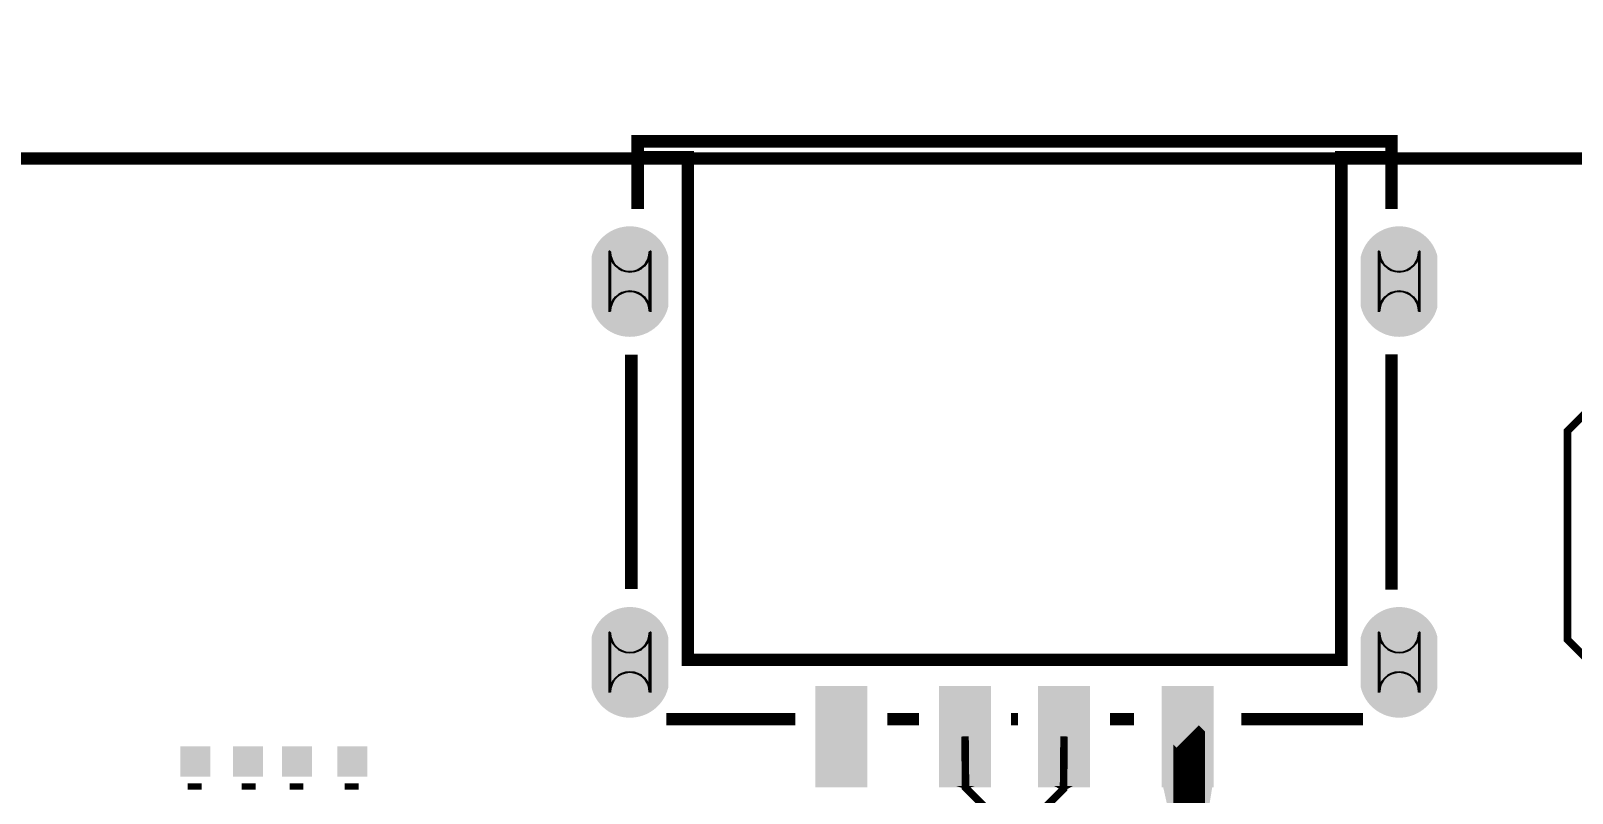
# Model space of a CAD drawing. Extents: x 295 to 3725, y 67 to 3582.
# Drawn here: x 909 to 2136, y 2975 to 3582 of the extents above; entities that cross this region are included whole.
import ezdxf

# ---------------------------------------------------------------- set-up
doc = ezdxf.new("R2010")
doc.units = 9
for name, color, linetype, true_color in [('BoardOutLine', 7, 'Continuous', 0xff00ff), ('BottomSolderMaskLayer', 7, 'Continuous', 0xaa00ff), ('Multi-Layer', 7, 'Continuous', 0xc0c0c0), ('TopLayer', 7, 'Continuous', 0xff0000), ('TopPasteMaskLayer', 7, 'Continuous', 0x808080), ('TopSilkLayer', 7, 'Continuous', 0xffcc00), ('TopSolderMaskLayer', 7, 'Continuous', 0x800080)]:
    doc.layers.add(name, color=color, linetype=linetype, true_color=true_color)

msp = doc.modelspace()

# ---------------------------------------------------------------- hatches: boundary and pattern name
at = {"layer": 'BottomSolderMaskLayer'}
for points in [[(1416.4, 3362, -0.785398), (1355.4, 3362), (1355.4, 3402.1, -0.785398), (1416.4, 3402.1)], [(2028.6, 3362, -0.785398), (1967.6, 3362), (1967.6, 3402.1, -0.785398), (2028.6, 3402.1)], [(1416.4, 3058.8, -0.785398), (1355.4, 3058.8), (1355.4, 3099, -0.785398), (1416.4, 3099)], [(2028.6, 3058.8, -0.785398), (1967.6, 3058.8), (1967.6, 3099, -0.785398), (2028.6, 3099)]]:
    msp.add_hatch(color=256, dxfattribs=at).paths.add_polyline_path(points)
at = {"layer": 'Multi-Layer'}
for points in [[(1415.4, 3362.4, -0.785398), (1356.4, 3362.4), (1356.4, 3401.7, -0.785398), (1415.4, 3401.7)], [(2027.6, 3362.4, -0.785398), (1968.6, 3362.4), (1968.6, 3401.7, -0.785398), (2027.6, 3401.7)], [(1415.4, 3059.2, -0.785398), (1356.4, 3059.2), (1356.4, 3098.6, -0.785398), (1415.4, 3098.6)], [(2027.6, 3059.2, -0.785398), (1968.6, 3059.2), (1968.6, 3098.6, -0.785398), (2027.6, 3098.6)]]:
    msp.add_hatch(color=256, dxfattribs=at).paths.add_polyline_path(points)
at = {"layer": 'TopLayer'}
for points in [[(1573.9, 2980.5), (1534.5, 2980.5), (1534.5, 3059.2), (1573.9, 3059.2)], [(1672.3, 2980.5), (1632.9, 2980.5), (1632.9, 3059.2), (1672.3, 3059.2)], [(1751.1, 2980.5), (1711.7, 2980.5), (1711.7, 3059.2), (1751.1, 3059.2)], [(1849.5, 2980.5), (1810.1, 2980.5), (1810.1, 3059.2), (1849.5, 3059.2)], [(1029, 2989), (1029, 3011), (1051, 3011), (1051, 2989)], [(1093, 3011), (1093, 2989), (1071, 2989), (1071, 3011)], [(1110, 2989), (1110, 3011), (1132, 3011), (1132, 2989)], [(1154, 2989), (1154, 3011), (1176, 3011), (1176, 2989)], [(1660.5, 2980.5), (1645.5, 2980.5), (1650, 2979), (1656, 2979)], [(1738.5, 2980.5), (1723.5, 2980.5), (1728, 2978), (1734, 2978)], [(1849.5, 2980.5), (1810.1, 2980.5), (1818.5, 2943), (1843.5, 2943)]]:
    msp.add_hatch(color=256, dxfattribs=at).paths.add_polyline_path(points)
at = {"layer": 'TopPasteMaskLayer'}
for points in [[(1573.9, 2980.5), (1534.5, 2980.5), (1534.5, 3059.2), (1573.9, 3059.2)], [(1672.3, 2980.5), (1632.9, 2980.5), (1632.9, 3059.2), (1672.3, 3059.2)], [(1751.1, 2980.5), (1711.7, 2980.5), (1711.7, 3059.2), (1751.1, 3059.2)], [(1849.5, 2980.5), (1810.1, 2980.5), (1810.1, 3059.2), (1849.5, 3059.2)], [(1029, 2989), (1029, 3011), (1051, 3011), (1051, 2989)], [(1093, 3011), (1093, 2989), (1071, 2989), (1071, 3011)], [(1110, 2989), (1110, 3011), (1132, 3011), (1132, 2989)], [(1154, 2989), (1154, 3011), (1176, 3011), (1176, 2989)]]:
    msp.add_hatch(color=256, dxfattribs=at).paths.add_polyline_path(points)
at = {"layer": 'TopSolderMaskLayer'}
for points in [[(1416.4, 3362, -0.785398), (1355.4, 3362), (1355.4, 3402.1, -0.785398), (1416.4, 3402.1)], [(2028.6, 3362, -0.785398), (1967.6, 3362), (1967.6, 3402.1, -0.785398), (2028.6, 3402.1)], [(1416.4, 3058.8, -0.785398), (1355.4, 3058.8), (1355.4, 3099, -0.785398), (1416.4, 3099)], [(2028.6, 3058.8, -0.785398), (1967.6, 3058.8), (1967.6, 3099, -0.785398), (2028.6, 3099)], [(1574.9, 2979.5), (1533.5, 2979.5), (1533.5, 3060.2), (1574.9, 3060.2)], [(1673.3, 2979.5), (1632, 2979.5), (1632, 3060.2), (1673.3, 3060.2)], [(1752, 2979.5), (1710.7, 2979.5), (1710.7, 3060.2), (1752, 3060.2)], [(1850.5, 2979.5), (1809.1, 2979.5), (1809.1, 3060.2), (1850.5, 3060.2)], [(1028, 2988), (1028, 3012), (1052, 3012), (1052, 2988)], [(1094, 3012), (1094, 2988), (1070, 2988), (1070, 3012)], [(1109, 2988), (1109, 3012), (1133, 3012), (1133, 2988)], [(1153, 2988), (1153, 3012), (1177, 3012), (1177, 2988)]]:
    msp.add_hatch(color=256, dxfattribs=at).paths.add_polyline_path(points)

# ---------------------------------------------------------------- linework, layer by layer
at = {"layer": 'BoardOutLine', "const_width": 10}
msp.add_lwpolyline([(400, 3480), (400, 2275), (990, 2275), (990, 1415), (400, 1415), (400, 215), (400, 210), (3670, 210), (3670, 3480), (400, 3480)], close=True, dxfattribs=at)
msp.add_lwpolyline([(1992, 3480.9), (1952, 3480.9), (1952, 3080.9), (1432, 3080.9), (1432, 3480.9), (1392, 3480.9)], dxfattribs=at)
at = {"layer": 'BottomSolderMaskLayer'}
for points in [[(1369.6, 3358), (1369.6, 3406.2)], [(1402.2, 3358), (1402.2, 3406.2)], [(1981.8, 3358), (1981.8, 3406.2)], [(2014.4, 3358), (2014.4, 3406.2)], [(1369.6, 3054.8), (1369.6, 3103)], [(1402.2, 3054.8), (1402.2, 3103)], [(1981.8, 3054.8), (1981.8, 3103)], [(2014.4, 3054.8), (2014.4, 3103)]]:
    msp.add_lwpolyline(points, close=True, dxfattribs=at)
for centre, start, end in [((1385.9, 3406.2), 180, 360), ((1998.1, 3406.2), 180, 360), ((1385.9, 3358), 360, 180), ((1998.1, 3358), 360, 180), ((1385.9, 3103), 180, 360), ((1998.1, 3103), 180, 360), ((1385.9, 3054.8), 360, 180), ((1998.1, 3054.8), 360, 180)]:
    msp.add_arc(centre, 16.3, start, end, dxfattribs=at)
at = {"layer": 'Multi-Layer'}
for points in [[(1370.2, 3358.4), (1370.2, 3405.7)], [(1401.6, 3358.4), (1401.6, 3405.7)], [(1982.4, 3358.4), (1982.4, 3405.7)], [(2013.9, 3358.4), (2013.9, 3405.7)], [(1370.2, 3055.3), (1370.2, 3102.5)], [(1401.6, 3055.3), (1401.6, 3102.5)], [(1982.4, 3055.3), (1982.4, 3102.5)], [(2013.9, 3055.3), (2013.9, 3102.5)]]:
    msp.add_lwpolyline(points, close=True, dxfattribs=at)
for centre, start, end in [((1385.9, 3405.7), 180, 360), ((1998.1, 3405.7), 180, 360), ((1385.9, 3358.4), 360, 180), ((1998.1, 3358.4), 360, 180), ((1385.9, 3102.5), 180, 360), ((1998.1, 3102.5), 180, 360), ((1385.9, 3055.3), 360, 180), ((1998.1, 3055.3), 360, 180)]:
    msp.add_arc(centre, 15.7, start, end, dxfattribs=at)
at = {"layer": 'TopLayer'}
for points, const_width in [([(2219.9, 2153.4), (2219.9, 2239.1), (2208, 2251), (2208, 2406), (2251, 2449), (2251, 2978), (2132, 3097), (2132, 3263), (2186, 3317), (2186, 3404.9)], 6), ([(1829.8, 3019.9), (1831, 3018.7), (1831, 2917.6)], 25), ([(1652.6, 3019.9), (1653, 2979), (1685, 2947), (1685, 2868), (1822, 2731), (2045, 2731), (2054, 2722)], 6), ([(1731.4, 3019.9), (1731, 2978), (1699, 2946), (1699, 2874), (1828, 2745), (2046, 2745), (2054, 2753)], 6)]:
    msp.add_lwpolyline(points, dxfattribs=dict(at, const_width=const_width))
at = {"layer": 'TopSilkLayer'}
for points, const_width in [([(1992, 3439.9), (1992, 3493.7), (1392, 3493.7), (1392, 3439.9)], 10), ([(1387, 3137.2), (1387, 3323.8)], 10), ([(1992, 3136.7), (1992, 3324.2)], 10), ([(1517.6, 3033.7), (1414.8, 3033.7)], 10), ([(1616, 3033.7), (1590.9, 3033.7)], 10), ([(1694.7, 3033.7), (1689.3, 3033.7)], 10), ([(1787.2, 3033.7), (1768, 3033.7)], 10), ([(1969.2, 3033.7), (1872.4, 3033.7)], 10), ([(1034, 2980), (1045, 2980)], 5), ([(1088, 2980), (1077, 2980)], 5), ([(1115, 2980), (1126, 2980)], 5), ([(1159, 2980), (1170, 2980)], 5)]:
    msp.add_lwpolyline(points, dxfattribs=dict(at, const_width=const_width))
at = {"layer": 'TopSolderMaskLayer'}
for points in [[(1369.6, 3358), (1369.6, 3406.2)], [(1402.2, 3358), (1402.2, 3406.2)], [(1981.8, 3358), (1981.8, 3406.2)], [(2014.4, 3358), (2014.4, 3406.2)], [(1369.6, 3054.8), (1369.6, 3103)], [(1402.2, 3054.8), (1402.2, 3103)], [(1981.8, 3054.8), (1981.8, 3103)], [(2014.4, 3054.8), (2014.4, 3103)]]:
    msp.add_lwpolyline(points, close=True, dxfattribs=at)
for centre, start, end in [((1385.9, 3406.2), 180, 360), ((1998.1, 3406.2), 180, 360), ((1385.9, 3358), 360, 180), ((1998.1, 3358), 360, 180), ((1385.9, 3103), 180, 360), ((1998.1, 3103), 180, 360), ((1385.9, 3054.8), 360, 180), ((1998.1, 3054.8), 360, 180)]:
    msp.add_arc(centre, 16.3, start, end, dxfattribs=at)

doc.saveas('drawing.dxf')
